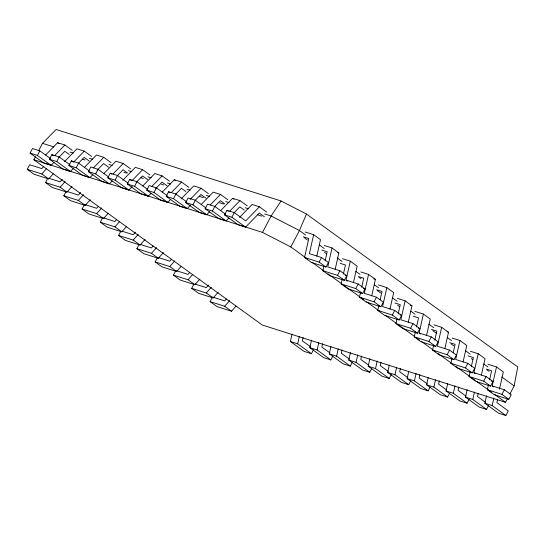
<?xml version="1.0" encoding="UTF-8"?>
<svg xmlns="http://www.w3.org/2000/svg" width="545" height="545" viewBox="0 0 545 545"><rect width="100%" height="100%" fill="white"/><g stroke="black" fill="none" stroke-linecap="round" stroke-linejoin="round"><path stroke-width="0.82" d="M509.841 394.13L514.146 385.928L517.75 366.935L306.467 214.042L281.104 200.996L56.128 129.492L42.496 143.321L38.579 150.781M313.457 349.801L311.393 353.739L304.096 351.416L290.39 341.504L292.031 334.051M311.393 353.739L297.686 343.82L299.328 336.367M303.115 337.566L302.386 340.877L310.446 346.709M332.92 355.98L330.849 359.925L323.553 357.602L309.846 347.683L311.495 340.23M330.849 359.925L317.142 350.006L318.791 342.553M322.572 343.752L321.843 347.063L329.902 352.894M352.377 362.166L350.306 366.104L343.009 363.788L329.309 353.869L330.951 346.416M350.306 366.104L336.606 356.185L338.247 348.739M342.028 349.931L341.299 353.249L349.365 359.08M371.833 368.352L369.769 372.29L362.473 369.973L348.766 360.054L350.408 352.601M369.769 372.29L356.062 362.37L357.704 354.918M361.492 356.117L360.756 359.428L368.822 365.266M391.296 374.538L389.225 378.475L381.929 376.152L368.222 366.24L369.864 358.787M389.225 378.475L375.519 368.556L377.16 361.103M380.948 362.302L380.219 365.613L388.278 371.452M410.753 380.717L408.682 384.661L401.386 382.338L387.679 372.419L389.328 364.966M408.682 384.661L394.975 374.742L396.624 367.289M400.405 368.488L399.676 371.799L407.735 377.631M430.209 386.902L428.145 390.84L420.842 388.524L407.142 378.605L408.784 371.152M428.145 390.84L414.438 380.928L416.08 373.475M419.861 374.667L419.132 377.985L427.198 383.816M449.666 393.088L447.602 397.026L440.306 394.709L426.599 384.79L428.241 377.338M447.602 397.026L433.895 387.107L435.537 379.654M439.325 380.853L438.589 384.164L446.655 390.002M469.129 399.274L467.058 403.211L459.762 400.895L446.055 390.976L447.697 383.523M467.058 403.211L453.351 393.292L454.993 385.84M458.781 387.039L458.052 390.349L466.111 396.188M488.586 405.46L486.515 409.397L479.219 407.074L465.512 397.155L467.16 389.702M486.515 409.397L472.815 399.478L474.457 392.025M478.238 393.224L477.509 396.535L485.568 402.367M497.599 399.335L496.87 402.646L508.287 410.916L505.876 415.508L498.58 413.192L484.873 403.273L486.522 395.82M505.876 415.508L492.169 405.589L493.818 398.136M305.132 231.993L313.641 234.697L309.376 253.643L321.536 257.506L328.39 262.465L325.978 267.057L311.386 262.424L304.532 257.465L308.797 238.519L303.476 236.83M316.788 256.13L320.494 239.657L313.641 234.697M324.282 245.495L332.021 247.955L327.756 266.9L339.916 270.763L346.77 275.722L344.351 280.314L329.759 275.681L322.906 270.722L323.839 266.6M325.133 260.837L327.177 251.776L321.857 250.087M335.161 269.387L338.874 252.914L332.021 247.955M342.553 258.718L350.292 261.178L346.027 280.123L358.188 283.986L365.041 288.945L362.629 293.544L348.037 288.904L341.184 283.945L342.294 278.999M343.411 274.06L345.448 264.999L340.128 263.31M353.439 282.61L357.145 266.137L350.292 261.178M360.831 271.941L368.57 274.401L364.298 293.346L376.459 297.209L383.312 302.168L380.901 306.767L366.308 302.128L359.455 297.168L360.572 292.229M361.682 287.283L363.726 278.222L358.406 276.533M371.71 295.833L375.423 279.36L368.57 274.401M378.332 284.919L386.841 287.631L382.576 306.569L394.737 310.432L401.59 315.392L399.178 319.99L384.579 315.351L377.726 310.391L378.843 305.452M380.144 299.682L381.997 291.452L376.677 289.756M389.982 309.056L393.694 292.583L386.841 287.631M397.38 298.394L405.119 300.854L400.848 319.792L413.008 323.655L419.861 328.615L417.45 333.213L402.857 328.574L396.004 323.614L396.93 319.499M398.231 313.736L400.268 304.675L394.948 302.979M408.26 322.279L411.966 305.813L405.119 300.854M414.874 311.372L423.39 314.077L419.119 333.015L431.286 336.885L438.132 341.844L435.721 346.436L421.128 341.797L414.275 336.837L415.392 331.898M416.503 326.959L418.546 317.899L413.226 316.209M426.531 335.509L430.243 319.036L423.39 314.077M433.922 324.84L441.661 327.3L437.397 346.239L449.557 350.108L456.41 355.068L453.999 359.659L439.406 355.02L432.553 350.06L433.663 345.121M434.781 340.182L436.818 331.122L431.497 329.432M444.802 348.732L448.515 332.259L441.661 327.3M452.2 338.064L459.939 340.523L455.668 359.468L467.828 363.331L474.681 368.291L472.27 372.882L457.677 368.25L450.824 363.29L451.934 358.344M453.236 352.581L455.095 344.345L449.775 342.655M463.08 361.955L466.793 345.482L459.939 340.523M470.471 351.287L478.21 353.746L473.946 372.691L486.106 376.554L492.959 381.514L490.541 386.112L475.949 381.473L469.095 376.513L470.212 371.567M471.323 366.628L473.367 357.568L468.046 355.878M481.351 375.178L485.064 358.705L478.21 353.746M487.973 364.264L496.488 366.969L492.217 385.915L504.377 389.777L511.23 394.737L508.819 399.335L494.226 394.696L487.373 389.736L488.483 384.797M489.601 379.851L491.638 370.791L486.317 369.101M499.438 389.225L503.335 371.928L496.488 366.969M306.467 214.042L299.43 230.542L290.812 246.953L307.332 258.909M53.941 162.43L51.087 165.367L43.791 163.044L30.084 153.131L32.502 148.533L39.799 150.849L50.542 158.629M53.178 173.862L48.696 178.937L34.103 174.298L27.25 169.338L29.662 164.74L41.822 168.609L43.505 166.709M507.49 398.606L505.528 402.339L262.302 325.038L33.879 159.733L35.445 156.749M30.084 153.131L37.38 155.448L39.799 150.849M73.875 167.955L70.448 171.477L63.152 169.161L49.445 159.242L51.857 154.644L59.16 156.967L69.903 164.747M72.008 186.451L66.967 192.16L52.374 187.521L45.521 182.561L47.592 178.624M49.445 159.242L56.741 161.558L59.16 156.967M92.766 174.727L89.911 177.663L82.608 175.347L68.908 165.428L71.32 160.83L78.616 163.153L89.366 170.932M68.908 165.428L76.205 167.744L78.616 163.153M90.286 199.674L85.245 205.383L70.652 200.744L63.799 195.784L65.863 191.847M112.222 180.913L109.368 183.849L102.072 181.526L88.365 171.614L90.777 167.015L98.073 169.332L108.823 177.111M88.365 171.614L95.661 173.93L98.073 169.332M107.999 213.538L103.516 218.606L88.924 213.967L82.07 209.008L84.482 204.416M132.251 186.513L128.824 190.035L121.528 187.712L107.821 177.793L110.233 173.201L117.529 175.517L128.279 183.297M107.821 177.793L115.118 180.116L117.529 175.517M126.27 226.761L121.794 231.829L107.195 227.19L100.348 222.231L102.76 217.639M151.135 193.277L148.281 196.214L140.985 193.897L127.278 183.978L129.696 179.387L136.993 181.703L147.736 189.483M127.278 183.978L134.574 186.301L136.993 181.703M145.106 239.35L140.065 245.052L125.473 240.42L118.619 235.46L120.683 231.516M170.599 199.463L167.744 202.399L160.441 200.083L146.741 190.164L149.153 185.566L156.449 187.889L167.199 195.669M146.741 190.164L154.037 192.48L156.449 187.889M163.377 252.573L158.336 258.282L143.744 253.643L136.89 248.684L138.961 244.746M190.627 205.063L187.201 208.585L179.904 206.262L166.198 196.35L168.609 191.751L175.906 194.075L186.656 201.848M166.198 196.35L173.494 198.666L175.906 194.075M209.512 211.835L206.657 214.771L199.361 212.448L185.654 202.529L188.066 197.937L195.362 200.253L206.112 208.033M181.09 266.43L176.614 271.505L162.022 266.866L155.168 261.907L157.58 257.308M185.654 202.529L192.95 204.852L195.362 200.253M228.968 218.02L226.114 220.95L218.817 218.634L205.111 208.715L207.529 204.123L214.825 206.439L225.576 214.219M199.926 279.02L194.885 284.728L180.293 280.089L173.439 275.13L175.851 270.538M205.111 208.715L212.414 211.038L214.825 206.439M264.352 216.719L259.277 213.047L245.577 227.136L238.274 224.819L224.574 214.9L226.986 210.302L234.282 212.625L245.7 220.889L259.406 206.8L266.73 212.1M218.198 292.243L213.163 297.952L198.564 293.312L191.711 288.353L193.782 284.415M224.574 214.9L231.87 217.217L234.282 212.625M236.019 306.133L231.536 311.209L216.944 306.569L210.091 301.61L212.502 297.018M33.879 159.733L262.513 232.402L271.131 215.99L281.104 200.996M304.532 257.465L319.125 262.097L321.536 257.506M322.906 270.722L337.505 275.354L339.916 270.763M341.184 283.945L355.776 288.584L358.188 283.986M359.455 297.168L374.047 301.807L376.459 297.209M377.726 310.391L392.325 315.03L394.737 310.432M396.004 323.614L410.596 328.253L413.008 323.655M414.275 336.837L428.867 341.477L431.286 336.885M432.553 350.06L447.145 354.7L449.557 350.108M450.824 363.29L465.416 367.923L467.828 363.331M469.095 376.513L483.694 381.153L486.106 376.554M487.373 389.736L501.965 394.376L504.377 389.777M27.25 169.338L41.842 173.978L46.325 168.902M62.334 179.298L60.1 181.832L48.75 178.222M45.521 182.561L60.12 187.201L65.155 181.492M80.612 192.521L78.371 195.055L67.021 191.452M63.799 195.784L78.391 200.424L83.433 194.715M98.325 206.378L96.642 208.279L85.293 204.675M82.07 209.008L96.663 213.647L101.704 207.945M116.596 219.601L114.92 221.502L103.57 217.898M100.348 222.231L114.941 226.87L119.416 221.801M135.433 232.19L133.191 234.725L121.842 231.121M118.619 235.46L133.212 240.093L138.253 234.391M153.145 246.047L151.469 247.955L140.113 244.344M136.89 248.684L151.483 253.323L156.524 247.614M171.423 259.277L169.74 261.178L158.391 257.567M155.168 261.907L169.761 266.546L174.802 260.837M189.694 272.5L188.011 274.401L176.662 270.79M173.439 275.13L188.032 279.769L192.514 274.694M208.524 285.09L206.289 287.624L194.94 284.02M191.711 288.353L206.31 292.992L211.344 287.283M226.345 298.98L224.663 300.881L213.313 297.27M210.091 301.61L224.683 306.249L229.724 300.54M45.63 155.039L57.62 142.708L64.916 145.024L72.247 150.331M54.643 155.597L64.916 145.024M59.085 157.144L64.794 151.278L69.229 154.487M64.426 161.736L76.981 148.819L84.277 151.142L91.608 156.442M73.432 162.294L84.277 151.142M78.439 163.262L84.148 157.389L89.23 161.061M84.455 167.335L96.438 155.005L103.741 157.328L111.064 162.628M93.461 167.894L103.741 157.328M97.33 170.033L103.611 163.575L108.687 167.247M103.911 173.521L115.901 161.191L123.197 163.507L130.528 168.814M112.917 174.08L123.197 163.507M117.359 175.626L123.068 169.761L127.51 172.969M122.795 180.293L135.358 167.376L142.654 169.693L149.984 175M131.808 180.851L142.654 169.693M136.243 182.398L142.524 175.94L147.6 179.618M142.824 185.886L154.814 173.562L162.11 175.878L169.441 181.178M151.837 186.445L162.11 175.878M155.707 188.584L161.988 182.125L167.063 185.797M162.287 192.072L174.277 179.741L181.574 182.064L188.897 187.364M171.293 192.63L181.574 182.064M175.735 194.184L181.444 188.311L185.886 191.527M181.172 198.843L193.734 185.927L201.03 188.243L208.36 193.55M190.185 199.402L201.03 188.243M195.192 200.362L200.901 194.497L205.976 198.169M201.2 204.443L213.19 192.113L220.487 194.429L227.817 199.736M210.213 204.995L220.487 194.429M214.648 206.548L220.357 200.676L224.799 203.891M220.657 210.622L232.647 198.298L239.943 200.615L247.273 205.921M229.67 211.181L239.943 200.615M234.112 212.734L239.82 206.862L244.262 210.077M239.548 217.394L252.11 204.477L259.406 206.8M42.496 143.321L53.846 146.932M70.06 152.082L73.302 153.118M89.523 158.268L92.766 159.297M108.98 164.454L112.222 165.482M128.436 170.639L131.679 171.668M147.893 176.818L151.135 177.854M167.356 183.004L170.599 184.04M186.812 189.19L190.055 190.219M206.269 195.376L209.512 196.404M225.725 201.561L228.968 202.59M245.189 207.74L248.431 208.776M264.645 213.926L271.131 215.99L299.43 230.542L305.622 235.024M82.568 159.201L85 159.978M123.913 172.343L126.345 173.119M140.937 177.759L143.369 178.528M161.211 184.196L163.643 184.973M199.313 196.309L203.367 197.597M219.581 202.747L223.641 204.041M257.69 214.859L261.743 216.147M337.328 252.424L338.874 252.914M373.877 278.87L375.423 279.36M345.149 275.205L346.77 275.722M363.42 288.428L365.041 288.945M410.419 305.316L411.966 305.813M399.969 314.881L401.59 315.392M446.968 331.769L448.515 332.259M418.24 328.104L419.861 328.615M491.338 380.996L492.959 381.514M484.873 403.273L492.169 405.589M290.39 341.504L297.686 343.82M309.846 347.683L317.142 350.006M329.309 353.869L336.606 356.185M348.766 360.054L356.062 362.37M368.222 366.24L375.519 368.556M387.679 372.419L394.975 374.742M407.142 378.605L414.438 380.928M426.599 384.79L433.895 387.107M446.055 390.976L453.351 393.292M465.512 397.155L472.815 399.478M262.513 232.402L290.812 246.953M319.39 244.984L324.207 248.472M337.28 257.935L342.097 261.423M355.865 271.383L359.993 274.373M374.442 284.831L378.571 287.815M392.339 297.774L397.155 301.262M410.916 311.222L415.045 314.213M428.813 324.173L433.629 327.661M447.391 337.621L451.519 340.605M465.287 350.564L470.103 354.052M483.865 364.012L487.993 367.003M501.761 376.963L514.146 385.928M304.09 237.579L307.516 240.059M324.52 252.321L326.578 253.813M359.012 277.282L361.069 278.774M377.29 290.505L380.717 292.985M397.618 305.22L399.676 306.706M432.791 330.679L436.218 333.159M451.069 343.902L453.808 345.884M471.398 358.61L472.767 359.605M486.93 369.851L488.988 371.343M346.027 280.123L347.397 281.111M419.119 333.015L420.495 334.01M473.946 372.691L475.315 373.679M492.217 385.915L493.586 386.902M232.647 198.298L233.982 199.259M319.125 262.097L325.978 267.057M337.505 275.354L344.351 280.314M355.776 288.584L362.629 293.544M374.047 301.807L380.901 306.767M392.325 315.03L399.178 319.99M410.596 328.253L417.45 333.213M428.867 341.477L435.721 346.436M447.145 354.7L453.999 359.659M465.416 367.923L472.27 372.882M483.694 381.153L490.541 386.112M501.965 394.376L508.819 399.335M312.149 262.397L323.846 270.858M327.974 273.849L341.742 283.809M343.806 285.301L359.632 296.759M361.008 297.754L363.76 299.743M366.512 301.739L379.593 311.202M385.097 315.187L396.794 323.648M398.858 325.147L414.691 336.599M416.067 337.593L419.507 340.087M421.571 341.579L435.332 351.539M438.085 353.535L451.853 363.495M455.981 366.478L469.742 376.438M471.806 377.937L475.247 380.424M476.623 381.418L491.767 392.38M494.519 394.369L505.528 402.339M226.986 210.302L228.328 211.276M231.87 217.217L245.577 227.136M174.277 179.741L175.606 180.708M212.414 211.038L226.114 220.95M192.95 204.852L206.657 214.771M168.609 191.751L169.951 192.726M173.494 198.666L187.201 208.585M154.037 192.48L167.744 202.399M129.696 179.387L131.038 180.354M134.574 186.301L148.281 196.214M110.233 173.201L111.582 174.175M115.118 180.116L128.824 190.035M57.62 142.708L58.955 143.676M95.661 173.93L109.368 183.849M71.32 160.83L72.662 161.804M76.205 167.744L89.911 177.663M51.857 154.644L53.206 155.618M56.741 161.558L70.448 171.477M37.38 155.448L51.087 165.367M41.842 173.978L48.696 178.937M60.12 187.201L66.967 192.16M78.391 200.424L85.245 205.383M96.663 213.647L103.516 218.606M114.941 226.87L121.794 231.829M133.212 240.093L140.065 245.052M151.483 253.323L158.336 258.282M169.761 266.546L176.614 271.505M188.032 279.769L194.885 284.728M206.31 292.992L213.163 297.952M224.683 306.249L231.536 311.209"/></g></svg>
